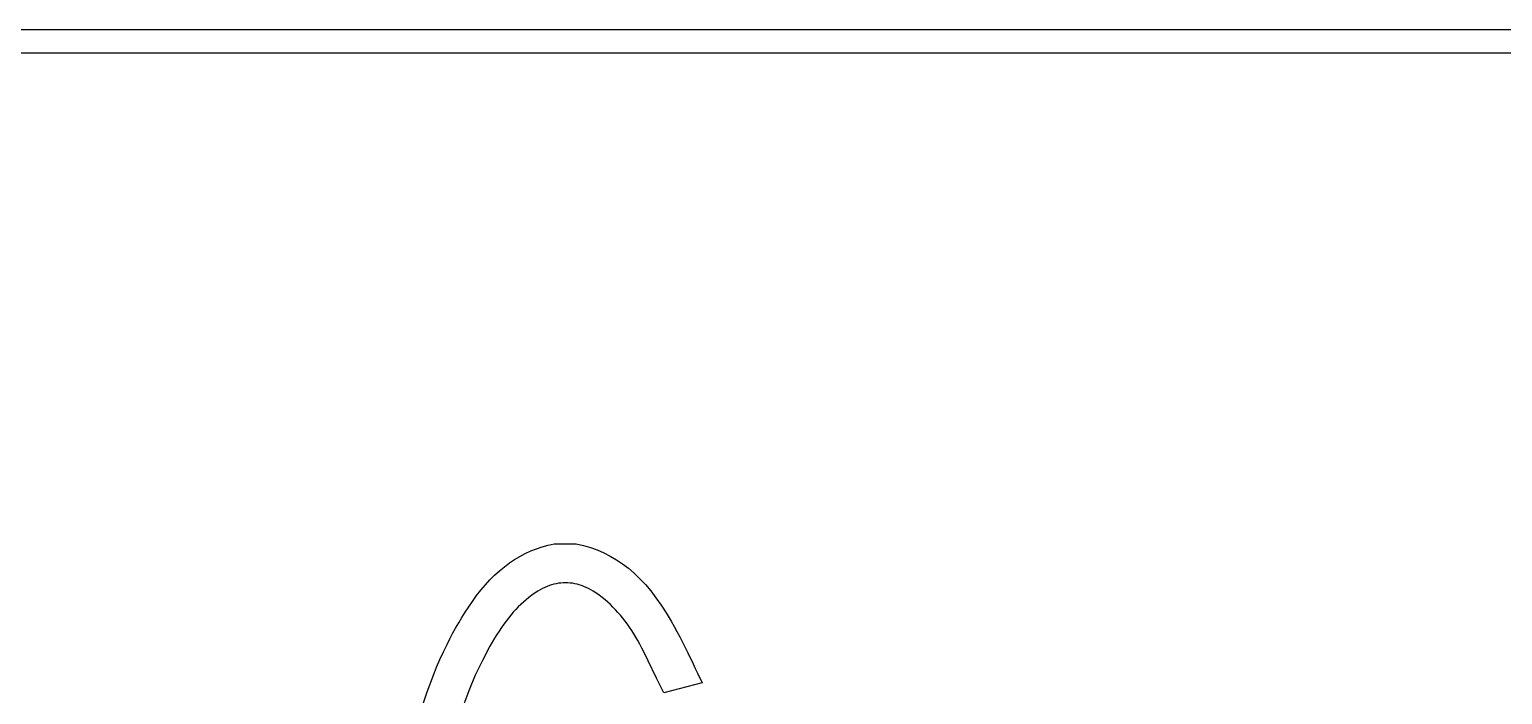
# Model space of a CAD drawing. Extents: x 108 to 148, y -157 to -29.
# Drawn here: x 123.69 to 136.05, y -34.09 to -28.51 of the extents above; entities that cross this region are included whole.
import ezdxf

# ---------------------------------------------------------------- set-up
doc = ezdxf.new("R2010")
doc.units = 0
doc.layers.add('BLACK', color=7, linetype='CONTINUOUS')

msp = doc.modelspace()

# ---------------------------------------------------------------- linework, layer by layer
at = {"layer": 'BLACK', "linetype": 'CONTINUOUS'}
for p, q in [((108, -28.51), (148.3, -28.51)), ((108, -28.51), (147.4406, -28.51)), ((148.2, -28.71), (108.1, -28.71)), ((147.4406, -28.71), (108.1, -28.71)), ((127.944074, -32.863368), (127.992397, -32.847125)), ((127.992397, -32.847125), (128.041769, -32.833367)), ((128.041769, -32.833367), (128.092196, -32.822081)), ((128.092196, -32.822081), (128.278747, -32.822081)), ((128.278747, -32.822081), (128.339344, -32.835857)), ((128.339344, -32.835857), (128.398104, -32.852887)), ((128.398104, -32.852887), (128.455111, -32.873238)), ((127.675644, -33.013629), (127.717865, -32.982241)), ((127.717865, -32.982241), (127.761081, -32.953406)), ((127.761081, -32.953406), (127.805301, -32.927113)), ((127.805301, -32.927113), (127.850534, -32.90335)), ((127.850534, -32.90335), (127.896789, -32.882105)), ((127.896789, -32.882105), (127.944074, -32.863368)), ((128.455111, -32.873238), (128.510447, -32.896975)), ((128.510447, -32.896975), (128.564193, -32.924165)), ((128.564193, -32.924165), (128.616432, -32.954874)), ((128.616432, -32.954874), (128.667247, -32.989169)), ((127.554868, -33.123228), (127.594155, -33.084111)), ((127.594155, -33.084111), (127.63441, -33.047582)), ((127.63441, -33.047582), (127.675644, -33.013629)), ((128.667247, -32.989169), (128.71672, -33.027114)), ((128.71672, -33.027114), (128.764932, -33.068778)), ((128.764932, -33.068778), (128.811967, -33.114224)), ((127.44274, -33.256224), (127.47917, -33.209273)), ((127.47917, -33.209273), (127.516543, -33.164945)), ((127.516543, -33.164945), (127.554868, -33.123228)), ((127.956609, -33.218047), (127.918233, -33.24307)), ((127.975833, -33.206979), (127.956609, -33.218047)), ((127.995079, -33.196873), (127.975833, -33.206979)), ((128.014345, -33.18773), (127.995079, -33.196873)), ((128.033628, -33.17955), (128.014345, -33.18773)), ((128.052927, -33.172332), (128.033628, -33.17955)), ((128.07224, -33.166076), (128.052927, -33.172332)), ((128.091565, -33.160782), (128.07224, -33.166076)), ((128.110899, -33.156452), (128.091565, -33.160782)), ((128.130241, -33.153083), (128.110899, -33.156452)), ((128.149589, -33.150677), (128.130241, -33.153083)), ((128.168941, -33.149233), (128.149589, -33.150677)), ((128.188295, -33.148752), (128.168941, -33.149233)), ((128.207649, -33.149233), (128.188295, -33.148752)), ((128.227001, -33.150677), (128.207649, -33.149233)), ((128.246349, -33.153083), (128.227001, -33.150677)), ((128.265691, -33.156452), (128.246349, -33.153083)), ((128.285025, -33.160782), (128.265691, -33.156452)), ((128.30435, -33.166076), (128.285025, -33.160782)), ((128.323662, -33.172332), (128.30435, -33.166076)), ((128.342961, -33.17955), (128.323662, -33.172332)), ((128.362244, -33.18773), (128.342961, -33.17955)), ((128.38151, -33.196873), (128.362244, -33.18773)), ((128.400756, -33.206979), (128.38151, -33.196873)), ((128.41998, -33.218047), (128.400756, -33.206979)), ((128.458356, -33.24307), (128.41998, -33.218047)), ((128.811967, -33.114224), (128.857906, -33.16352)), ((128.857906, -33.16352), (128.902832, -33.216733)), ((128.902832, -33.216733), (128.946827, -33.273927)), ((127.347811, -33.394969), (127.376989, -33.350371)), ((127.376989, -33.350371), (127.407245, -33.305809)), ((127.407245, -33.305809), (127.44274, -33.256224)), ((127.792133, -33.35074), (127.771116, -33.372612)), ((127.813498, -33.329761), (127.792133, -33.35074)), ((127.835239, -33.309653), (127.813498, -33.329761)), ((127.857386, -33.290388), (127.835239, -33.309653)), ((127.879966, -33.271943), (127.857386, -33.290388)), ((127.918233, -33.24307), (127.879966, -33.271943)), ((128.496621, -33.271943), (128.458356, -33.24307)), ((128.519776, -33.291345), (128.496621, -33.271943)), ((128.54246, -33.311356), (128.519776, -33.291345)), ((128.564676, -33.331988), (128.54246, -33.311356)), ((128.586421, -33.353253), (128.564676, -33.331988)), ((128.607697, -33.375165), (128.586421, -33.353253)), ((128.946827, -33.273927), (128.989973, -33.335169)), ((128.989973, -33.335169), (129.032353, -33.400526)), ((127.292662, -33.48442), (127.319704, -33.43964)), ((127.319704, -33.43964), (127.347811, -33.394969)), ((127.689939, -33.469554), (127.670224, -33.496278)), ((127.709857, -33.443851), (127.689939, -33.469554)), ((127.730006, -33.419143), (127.709857, -33.443851)), ((127.750416, -33.395405), (127.730006, -33.419143)), ((127.771116, -33.372612), (127.750416, -33.395405)), ((128.628503, -33.397737), (128.607697, -33.375165)), ((128.64884, -33.42098), (128.628503, -33.397737)), ((128.668707, -33.444909), (128.64884, -33.42098)), ((128.688104, -33.469536), (128.668707, -33.444909)), ((128.707032, -33.494873), (128.688104, -33.469536)), ((129.032353, -33.400526), (129.074049, -33.470063)), ((129.074049, -33.470063), (129.09896, -33.513698)), ((127.217861, -33.619779), (127.241748, -33.574454)), ((127.241748, -33.574454), (127.266679, -33.529346)), ((127.266679, -33.529346), (127.292662, -33.48442)), ((127.612004, -33.582827), (127.592809, -33.613886)), ((127.631285, -33.55289), (127.612004, -33.582827)), ((127.650682, -33.524048), (127.631285, -33.55289)), ((127.670224, -33.496278), (127.650682, -33.524048)), ((128.72549, -33.520934), (128.707032, -33.494873)), ((128.743478, -33.547731), (128.72549, -33.520934)), ((128.760997, -33.575277), (128.743478, -33.547731)), ((128.778045, -33.603585), (128.760997, -33.575277)), ((129.09896, -33.513698), (129.122997, -33.55763)), ((129.122997, -33.55763), (129.14632, -33.601894)), ((127.164793, -33.728039), (127.195013, -33.66536)), ((127.195013, -33.66536), (127.217861, -33.619779)), ((127.554565, -33.679471), (127.491097, -33.799353)), ((127.592809, -33.613886), (127.554565, -33.679471)), ((128.794625, -33.632668), (128.778045, -33.603585)), ((128.810734, -33.662538), (128.794625, -33.632668)), ((128.829509, -33.697486), (128.810734, -33.662538)), ((128.847636, -33.732524), (128.829509, -33.697486)), ((129.14632, -33.601894), (129.169087, -33.646521)), ((129.169087, -33.646521), (129.21359, -33.737)), ((127.107412, -33.85727), (127.135602, -33.791984)), ((127.135602, -33.791984), (127.164793, -33.728039)), ((127.491097, -33.799353), (127.432217, -33.923836)), ((128.882632, -33.803119), (128.847636, -33.732524)), ((128.952412, -33.948146), (128.882632, -33.803119)), ((129.21359, -33.737), (129.257774, -33.829331)), ((129.257774, -33.829331), (129.276988, -33.868083)), ((127.028554, -34.061927), (127.080193, -33.923972)), ((127.080193, -33.923972), (127.107412, -33.85727)), ((127.432217, -33.923836), (127.377722, -34.05355)), ((129.011677, -34.069784), (128.952412, -33.948146)), ((129.276988, -33.868083), (129.296122, -33.907577)), ((129.296122, -33.907577), (129.334257, -33.987939)), ((126.980454, -34.20645), (127.028554, -34.061927)), ((127.377722, -34.05355), (127.327411, -34.189129)), ((129.334257, -33.987939), (129.011677, -34.069784))]:
    msp.add_line(p, q, dxfattribs=at)

doc.saveas('drawing.dxf')
